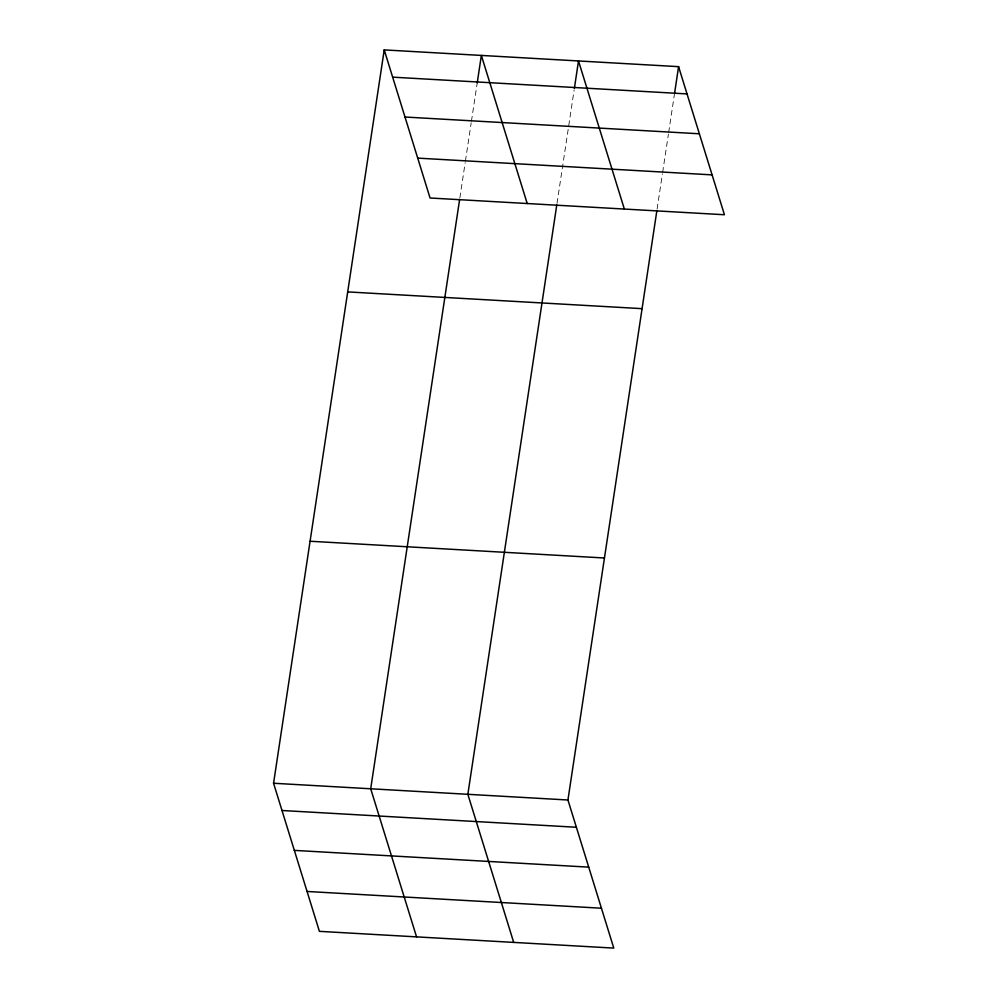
<?xml version="1.0" encoding="UTF-8"?>
<svg xmlns="http://www.w3.org/2000/svg" width="998" height="998" viewBox="0 0 998 998"><rect width="100%" height="100%" fill="white"/><g stroke="black" fill="none" stroke-linecap="round" stroke-linejoin="round"><path stroke-width="0.75" stroke-dasharray="4.99 3.74" d="M459.866 197.878L465.18 162.649M465.417 161.115L471.193 122.816M471.43 121.294L477.206 82.996M557.009 203.405L574.112 90.057M657.096 209.093L662.41 173.877M662.647 172.342L668.423 134.044M668.66 132.509L674.436 94.224"/><path stroke-width="1.5" d="M656.871 210.628L567.937 799.997L613.782 948.1L319.41 931.346L273.564 783.255L384.218 49.9L678.59 66.654L724.436 214.745L430.063 198.003L384.218 49.9M459.641 199.4L370.707 788.782L416.553 936.873M477.206 82.996L481.36 55.426L527.206 203.53M556.784 204.939L467.85 794.308L513.696 942.399M574.349 88.523L578.503 60.953L624.349 209.056M674.66 92.689L678.59 66.654M392.663 77.158L687.023 93.912M405.001 117.028L699.373 133.782M417.725 158.121L712.098 174.875M347.703 291.903L642.076 308.656M310.079 541.24L604.451 557.994M273.564 783.255L567.937 799.997M281.997 810.501L576.37 827.255M294.348 850.383L588.72 867.137M307.06 891.464L601.432 908.217"/></g></svg>
